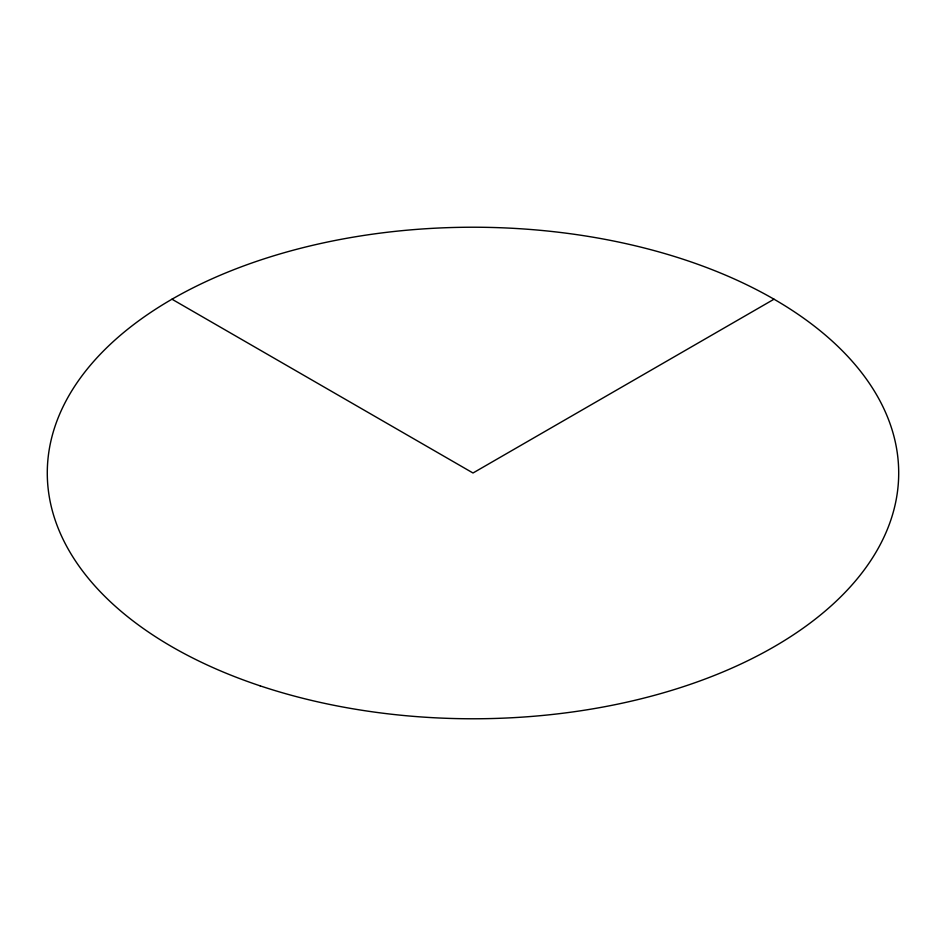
<?xml version="1.0" encoding="UTF-8"?>
<svg xmlns="http://www.w3.org/2000/svg" width="946" height="946" viewBox="0 0 946 946"><rect width="100%" height="100%" fill="white"/><g stroke="black" fill="none" stroke-linecap="round" stroke-linejoin="round"><path stroke-width="1.42" d="M774.017 299.208L473 473L171.983 299.208M260.15 685.85A425.7 245.771 0 0 0 898.7 473A425.7 245.771 0 0 0 260.15 260.15A425.7 245.771 0 0 0 260.15 685.85"/></g></svg>
